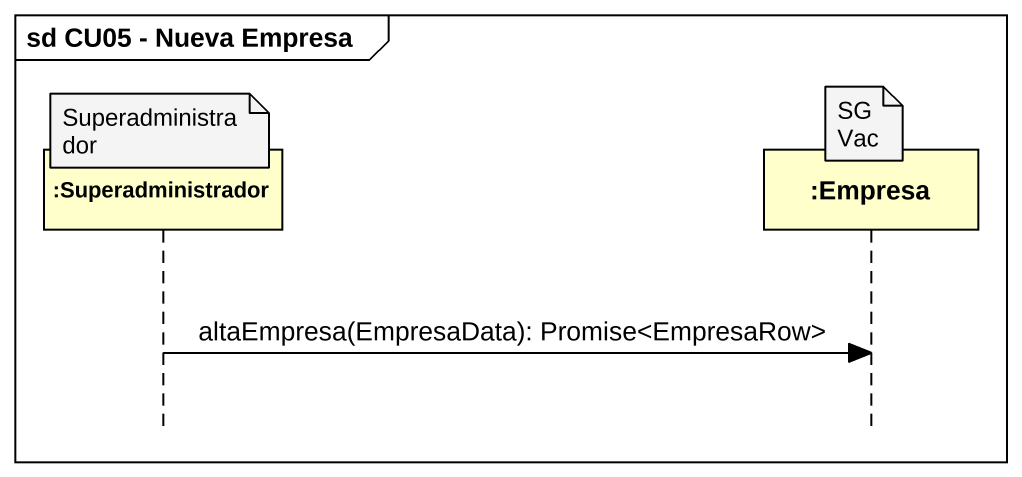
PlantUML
@startuml
mainframe sd CU05 - Nueva Empresa
hide footbox
participant ":Superadministrador" as Superadministrador
participant ":Empresa" as Empresa

note over Empresa : SGVac
note over Superadministrador : Superadministrador
Superadministrador -> Empresa : altaEmpresa(EmpresaData): Promise<EmpresaRow>
@enduml
